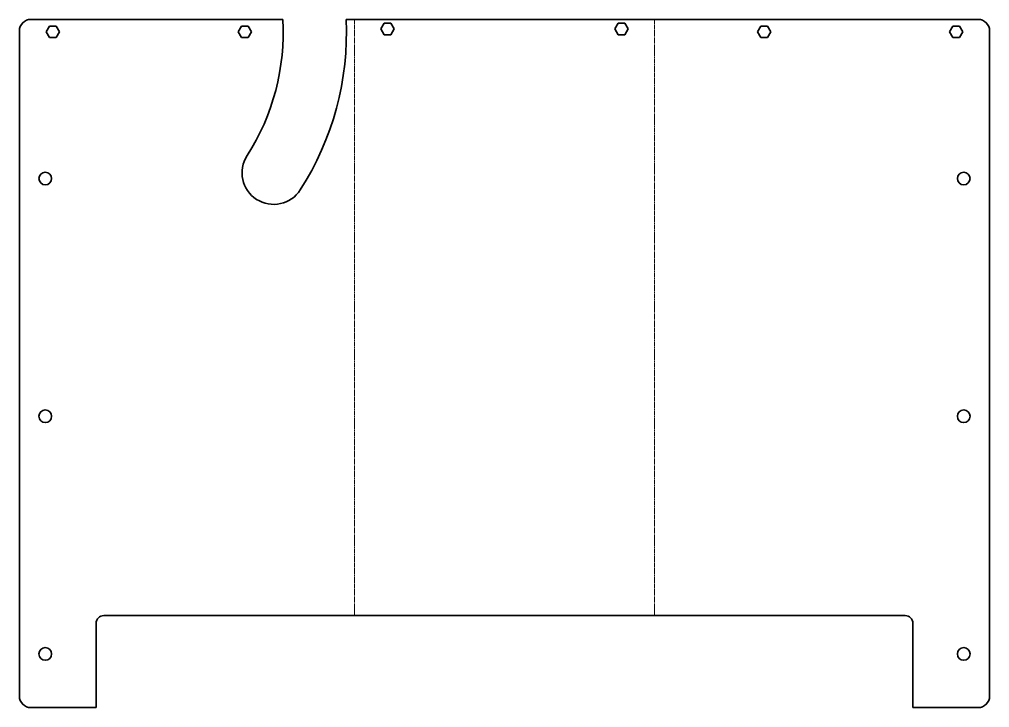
# Model space of a CAD drawing. Header units: inches. Extents: x 0 to 506, y 0 to 359.
import ezdxf

# ---------------------------------------------------------------- set-up
doc = ezdxf.new("R2010")
doc.units = ezdxf.units.IN
doc.header["$MEASUREMENT"] = 0
doc.linetypes.add('Chain', pattern=[13.68, 9.12, -1.14, 2.28, -1.14])
doc.layers.add('SIMUMAK Bend Centerline (ISO)', color=7, linetype='Chain', lineweight=9)
doc.layers.add('SIMUMAK Visible (ISO)', color=7, linetype='Continuous', lineweight=35)

# ---------------------------------------------------------------- blocks, each defined once
blk = doc.blocks.new('CD-IND-30-PAPE-02_Sheet_CD-IND-30-PAPE-02 (desplegada)')
at = {"layer": 'SIMUMAK Bend Centerline (ISO)', "ltscale": 0.263158}
for p, q in [((-78.2, -131.5), (-78.2, 179.5)), ((78.2, -131.5), (78.2, 179.5))]:
    blk.add_line(p, q, dxfattribs=at)
at = {"layer": 'SIMUMAK Visible (ISO)'}
for p, q in [((-246.89, 179.5), (-115.6, 179.5)), ((-82.55, 179.5), (246.89, 179.5)), ((-64.46, 174.5), (-62.73, 177.5)), ((-62.73, 177.5), (-59.27, 177.5)), ((-59.27, 177.5), (-57.54, 174.5)), ((57.54, 174.5), (59.27, 177.5)), ((59.27, 177.5), (62.73, 177.5)), ((62.73, 177.5), (64.46, 174.5)), ((-252.89, 173.5), (-252.89, -173.5)), ((-238.86, 173), (-237.12, 176)), ((-237.12, 170), (-238.86, 173)), ((-237.12, 176), (-233.66, 176)), ((-233.66, 176), (-231.93, 173)), ((-231.93, 173), (-233.66, 170)), ((-138.86, 173), (-137.12, 176)), ((-137.12, 170), (-138.86, 173)), ((-137.12, 176), (-133.66, 176)), ((-133.66, 176), (-131.93, 173)), ((-131.93, 173), (-133.66, 170)), ((-62.73, 171.5), (-64.46, 174.5)), ((-57.54, 174.5), (-59.27, 171.5)), ((59.27, 171.5), (57.54, 174.5)), ((64.46, 174.5), (62.73, 171.5)), ((131.93, 173), (133.66, 176)), ((133.66, 170), (131.93, 173)), ((133.66, 176), (137.12, 176)), ((137.12, 176), (138.86, 173)), ((138.86, 173), (137.12, 170)), ((231.93, 173), (233.66, 176)), ((233.66, 170), (231.93, 173)), ((233.66, 176), (237.12, 176)), ((237.12, 176), (238.86, 173)), ((238.86, 173), (237.12, 170)), ((252.89, -173.5), (252.89, 173.5)), ((-233.66, 170), (-237.12, 170)), ((-133.66, 170), (-137.12, 170)), ((-59.27, 171.5), (-62.73, 171.5)), ((62.73, 171.5), (59.27, 171.5)), ((137.12, 170), (133.66, 170)), ((237.12, 170), (233.66, 170)), ((-208.89, -131.5), (208.89, -131.5)), ((-212.89, -179.5), (-212.89, -135.5)), ((212.89, -135.5), (212.89, -179.5)), ((-246.89, -179.5), (-212.89, -179.5)), ((246.89, -179.5), (212.89, -179.5))]:
    blk.add_line(p, q, dxfattribs=at)
for centre in [(-239.39, 96.5), (239.39, 96.5), (-239.39, -27.5), (239.39, -27.5), (-239.39, -151.5), (239.39, -151.5)]:
    blk.add_circle(centre, 3.3, dxfattribs=at)
at = {"layer": 'SIMUMAK Visible (ISO)', "extrusion": (0, 0, -1)}
for centre, radius, start, end in [((246.89, 173.5), 6, 360, 90), ((233.89, 172.5), 151.5, 177.3517, 212.7341), ((-246.89, 173.5), 6, 90, 180), ((120.33, 99.5), 16.5, 212.7341, 32.7341), ((246.89, -173.5), 6, 270, 360), ((-246.89, -173.5), 6, 180, 270)]:
    blk.add_arc(centre, radius, start, end, dxfattribs=at)
at = {"layer": 'SIMUMAK Visible (ISO)'}
for centre, radius, start, end in [((-233.89, 172.5), 118.5, 327.2659, 3.3865), ((-208.89, -135.5), 4, 90, 180), ((208.89, -135.5), 4, 0, 90)]:
    blk.add_arc(centre, radius, start, end, dxfattribs=at)

msp = doc.modelspace()

# ---------------------------------------------------------------- block references
msp.add_blockref('CD-IND-30-PAPE-02_Sheet_CD-IND-30-PAPE-02 (desplegada)', (252.89, 179.5))

doc.saveas('drawing.dxf')
